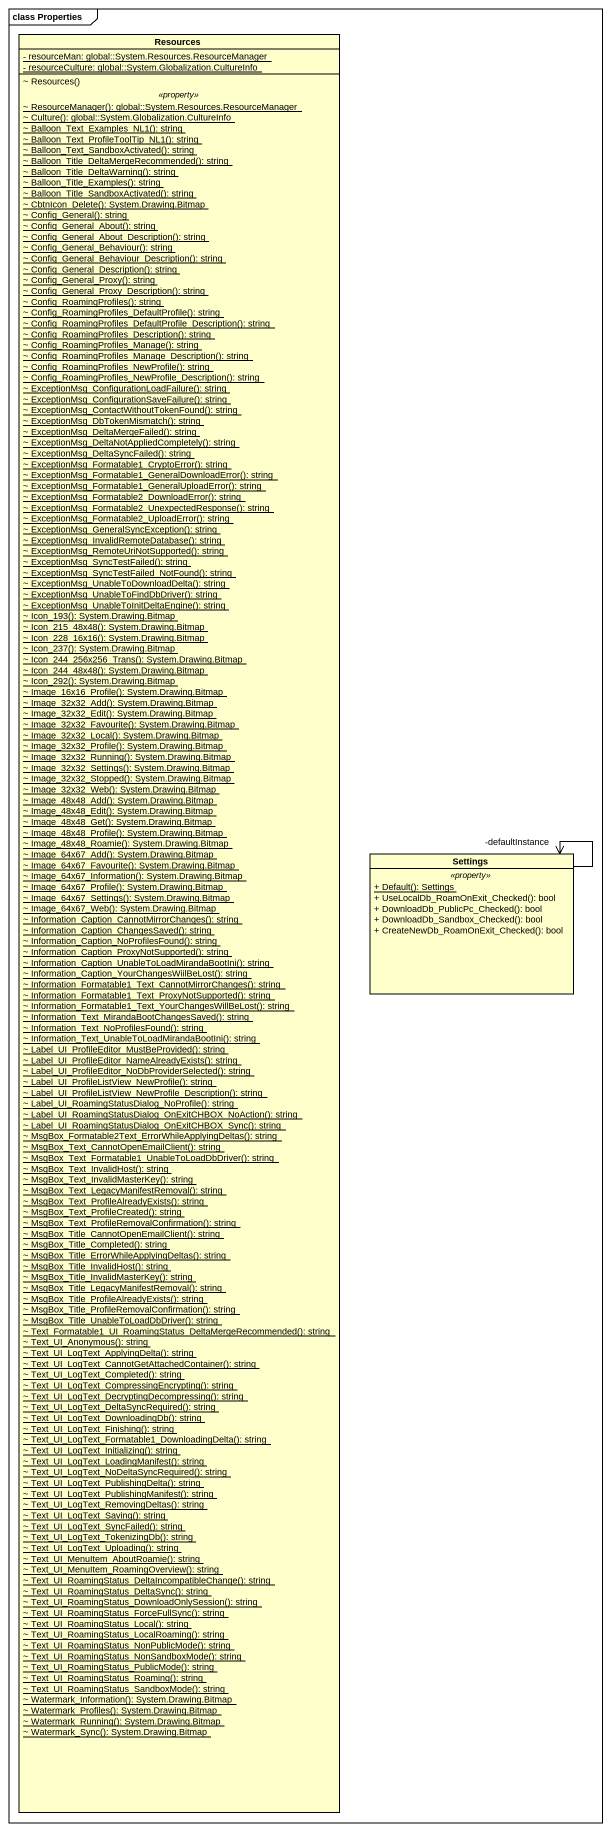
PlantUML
@startuml
mainframe class Properties
hide circle
hide empty members
skinparam classAttributeIconSize 0
class Resources {
  {static} - resourceMan: global::System.Resources.ResourceManager
  {static} - resourceCulture: global::System.Globalization.CultureInfo
  --
  ~ Resources()
  .. <<property>> ..
  {static} ~ ResourceManager(): global::System.Resources.ResourceManager
  {static} ~ Culture(): global::System.Globalization.CultureInfo
  {static} ~ Balloon_Text_Examples_NL1(): string
  {static} ~ Balloon_Text_ProfileToolTip_NL1(): string
  {static} ~ Balloon_Text_SandboxActivated(): string
  {static} ~ Balloon_Title_DeltaMergeRecommended(): string
  {static} ~ Balloon_Title_DeltaWarning(): string
  {static} ~ Balloon_Title_Examples(): string
  {static} ~ Balloon_Title_SandboxActivated(): string
  {static} ~ CbtnIcon_Delete(): System.Drawing.Bitmap
  {static} ~ Config_General(): string
  {static} ~ Config_General_About(): string
  {static} ~ Config_General_About_Description(): string
  {static} ~ Config_General_Behaviour(): string
  {static} ~ Config_General_Behaviour_Description(): string
  {static} ~ Config_General_Description(): string
  {static} ~ Config_General_Proxy(): string
  {static} ~ Config_General_Proxy_Description(): string
  {static} ~ Config_RoamingProfiles(): string
  {static} ~ Config_RoamingProfiles_DefaultProfile(): string
  {static} ~ Config_RoamingProfiles_DefaultProfile_Description(): string
  {static} ~ Config_RoamingProfiles_Description(): string
  {static} ~ Config_RoamingProfiles_Manage(): string
  {static} ~ Config_RoamingProfiles_Manage_Description(): string
  {static} ~ Config_RoamingProfiles_NewProfile(): string
  {static} ~ Config_RoamingProfiles_NewProfile_Description(): string
  {static} ~ ExceptionMsg_ConfigurationLoadFailure(): string
  {static} ~ ExceptionMsg_ConfigurationSaveFailure(): string
  {static} ~ ExceptionMsg_ContactWithoutTokenFound(): string
  {static} ~ ExceptionMsg_DbTokenMismatch(): string
  {static} ~ ExceptionMsg_DeltaMergeFailed(): string
  {static} ~ ExceptionMsg_DeltaNotAppliedCompletely(): string
  {static} ~ ExceptionMsg_DeltaSyncFailed(): string
  {static} ~ ExceptionMsg_Formatable1_CryptoError(): string
  {static} ~ ExceptionMsg_Formatable1_GeneralDownloadError(): string
  {static} ~ ExceptionMsg_Formatable1_GeneralUploadError(): string
  {static} ~ ExceptionMsg_Formatable2_DownloadError(): string
  {static} ~ ExceptionMsg_Formatable2_UnexpectedResponse(): string
  {static} ~ ExceptionMsg_Formatable2_UploadError(): string
  {static} ~ ExceptionMsg_GeneralSyncException(): string
  {static} ~ ExceptionMsg_InvalidRemoteDatabase(): string
  {static} ~ ExceptionMsg_RemoteUriNotSupported(): string
  {static} ~ ExceptionMsg_SyncTestFailed(): string
  {static} ~ ExceptionMsg_SyncTestFailed_NotFound(): string
  {static} ~ ExceptionMsg_UnableToDownloadDelta(): string
  {static} ~ ExceptionMsg_UnableToFindDbDriver(): string
  {static} ~ ExceptionMsg_UnableToInitDeltaEngine(): string
  {static} ~ Icon_193(): System.Drawing.Bitmap
  {static} ~ Icon_215_48x48(): System.Drawing.Bitmap
  {static} ~ Icon_228_16x16(): System.Drawing.Bitmap
  {static} ~ Icon_237(): System.Drawing.Bitmap
  {static} ~ Icon_244_256x256_Trans(): System.Drawing.Bitmap
  {static} ~ Icon_244_48x48(): System.Drawing.Bitmap
  {static} ~ Icon_292(): System.Drawing.Bitmap
  {static} ~ Image_16x16_Profile(): System.Drawing.Bitmap
  {static} ~ Image_32x32_Add(): System.Drawing.Bitmap
  {static} ~ Image_32x32_Edit(): System.Drawing.Bitmap
  {static} ~ Image_32x32_Favourite(): System.Drawing.Bitmap
  {static} ~ Image_32x32_Local(): System.Drawing.Bitmap
  {static} ~ Image_32x32_Profile(): System.Drawing.Bitmap
  {static} ~ Image_32x32_Running(): System.Drawing.Bitmap
  {static} ~ Image_32x32_Settings(): System.Drawing.Bitmap
  {static} ~ Image_32x32_Stopped(): System.Drawing.Bitmap
  {static} ~ Image_32x32_Web(): System.Drawing.Bitmap
  {static} ~ Image_48x48_Add(): System.Drawing.Bitmap
  {static} ~ Image_48x48_Edit(): System.Drawing.Bitmap
  {static} ~ Image_48x48_Get(): System.Drawing.Bitmap
  {static} ~ Image_48x48_Profile(): System.Drawing.Bitmap
  {static} ~ Image_48x48_Roamie(): System.Drawing.Bitmap
  {static} ~ Image_64x67_Add(): System.Drawing.Bitmap
  {static} ~ Image_64x67_Favourite(): System.Drawing.Bitmap
  {static} ~ Image_64x67_Information(): System.Drawing.Bitmap
  {static} ~ Image_64x67_Profile(): System.Drawing.Bitmap
  {static} ~ Image_64x67_Settings(): System.Drawing.Bitmap
  {static} ~ Image_64x67_Web(): System.Drawing.Bitmap
  {static} ~ Information_Caption_CannotMirrorChanges(): string
  {static} ~ Information_Caption_ChangesSaved(): string
  {static} ~ Information_Caption_NoProfilesFound(): string
  {static} ~ Information_Caption_ProxyNotSupported(): string
  {static} ~ Information_Caption_UnableToLoadMirandaBootIni(): string
  {static} ~ Information_Caption_YourChangesWiilBeLost(): string
  {static} ~ Information_Formatable1_Text_CannotMirrorChanges(): string
  {static} ~ Information_Formatable1_Text_ProxyNotSupported(): string
  {static} ~ Information_Formatable1_Text_YourChangesWillBeLost(): string
  {static} ~ Information_Text_MirandaBootChangesSaved(): string
  {static} ~ Information_Text_NoProfilesFound(): string
  {static} ~ Information_Text_UnableToLoadMirandaBootIni(): string
  {static} ~ Label_UI_ProfileEditor_MustBeProvided(): string
  {static} ~ Label_UI_ProfileEditor_NameAlreadyExists(): string
  {static} ~ Label_UI_ProfileEditor_NoDbProviderSelected(): string
  {static} ~ Label_UI_ProfileListView_NewProfile(): string
  {static} ~ Label_UI_ProfileListView_NewProfile_Description(): string
  {static} ~ Label_UI_RoamingStatusDialog_NoProfile(): string
  {static} ~ Label_UI_RoamingStatusDialog_OnExitCHBOX_NoAction(): string
  {static} ~ Label_UI_RoamingStatusDialog_OnExitCHBOX_Sync(): string
  {static} ~ MsgBox_Formatable2Text_ErrorWhileApplyingDeltas(): string
  {static} ~ MsgBox_Text_CannotOpenEmailClient(): string
  {static} ~ MsgBox_Text_Formatable1_UnableToLoadDbDriver(): string
  {static} ~ MsgBox_Text_InvalidHost(): string
  {static} ~ MsgBox_Text_InvalidMasterKey(): string
  {static} ~ MsgBox_Text_LegacyManifestRemoval(): string
  {static} ~ MsgBox_Text_ProfileAlreadyExists(): string
  {static} ~ MsgBox_Text_ProfileCreated(): string
  {static} ~ MsgBox_Text_ProfileRemovalConfirmation(): string
  {static} ~ MsgBox_Title_CannotOpenEmailClient(): string
  {static} ~ MsgBox_Title_Completed(): string
  {static} ~ MsgBox_Title_ErrorWhileApplyingDeltas(): string
  {static} ~ MsgBox_Title_InvalidHost(): string
  {static} ~ MsgBox_Title_InvalidMasterKey(): string
  {static} ~ MsgBox_Title_LegacyManifestRemoval(): string
  {static} ~ MsgBox_Title_ProfileAlreadyExists(): string
  {static} ~ MsgBox_Title_ProfileRemovalConfirmation(): string
  {static} ~ MsgBox_Title_UnableToLoadDbDriver(): string
  {static} ~ Text_Formatable1_UI_RoamingStatus_DeltaMergeRecommended(): string
  {static} ~ Text_UI_Anonymous(): string
  {static} ~ Text_UI_LogText_ApplyingDelta(): string
  {static} ~ Text_UI_LogText_CannotGetAttachedContainer(): string
  {static} ~ Text_UI_LogText_Completed(): string
  {static} ~ Text_UI_LogText_CompressingEncrypting(): string
  {static} ~ Text_UI_LogText_DecryptingDecompressing(): string
  {static} ~ Text_UI_LogText_DeltaSyncRequired(): string
  {static} ~ Text_UI_LogText_DownloadingDb(): string
  {static} ~ Text_UI_LogText_Finishing(): string
  {static} ~ Text_UI_LogText_Formatable1_DownloadingDelta(): string
  {static} ~ Text_UI_LogText_Initializing(): string
  {static} ~ Text_UI_LogText_LoadingManifest(): string
  {static} ~ Text_UI_LogText_NoDeltaSyncRequired(): string
  {static} ~ Text_UI_LogText_PublishingDelta(): string
  {static} ~ Text_UI_LogText_PublishingManifest(): string
  {static} ~ Text_UI_LogText_RemovingDeltas(): string
  {static} ~ Text_UI_LogText_Saving(): string
  {static} ~ Text_UI_LogText_SyncFailed(): string
  {static} ~ Text_UI_LogText_TokenizingDb(): string
  {static} ~ Text_UI_LogText_Uploading(): string
  {static} ~ Text_UI_MenuItem_AboutRoamie(): string
  {static} ~ Text_UI_MenuItem_RoamingOverview(): string
  {static} ~ Text_UI_RoamingStatus_DeltaIncompatibleChange(): string
  {static} ~ Text_UI_RoamingStatus_DeltaSync(): string
  {static} ~ Text_UI_RoamingStatus_DownloadOnlySession(): string
  {static} ~ Text_UI_RoamingStatus_ForceFullSync(): string
  {static} ~ Text_UI_RoamingStatus_Local(): string
  {static} ~ Text_UI_RoamingStatus_LocalRoaming(): string
  {static} ~ Text_UI_RoamingStatus_NonPublicMode(): string
  {static} ~ Text_UI_RoamingStatus_NonSandboxMode(): string
  {static} ~ Text_UI_RoamingStatus_PublicMode(): string
  {static} ~ Text_UI_RoamingStatus_Roaming(): string
  {static} ~ Text_UI_RoamingStatus_SandboxMode(): string
  {static} ~ Watermark_Information(): System.Drawing.Bitmap
  {static} ~ Watermark_Profiles(): System.Drawing.Bitmap
  {static} ~ Watermark_Running(): System.Drawing.Bitmap
  {static} ~ Watermark_Sync(): System.Drawing.Bitmap
}
class Settings {
  .. <<property>> ..
  {static} + Default(): Settings
  + UseLocalDb_RoamOnExit_Checked(): bool
  + DownloadDb_PublicPc_Checked(): bool
  + DownloadDb_Sandbox_Checked(): bool
  + CreateNewDb_RoamOnExit_Checked(): bool
}
Settings --> "-defaultInstance" Settings
@enduml
